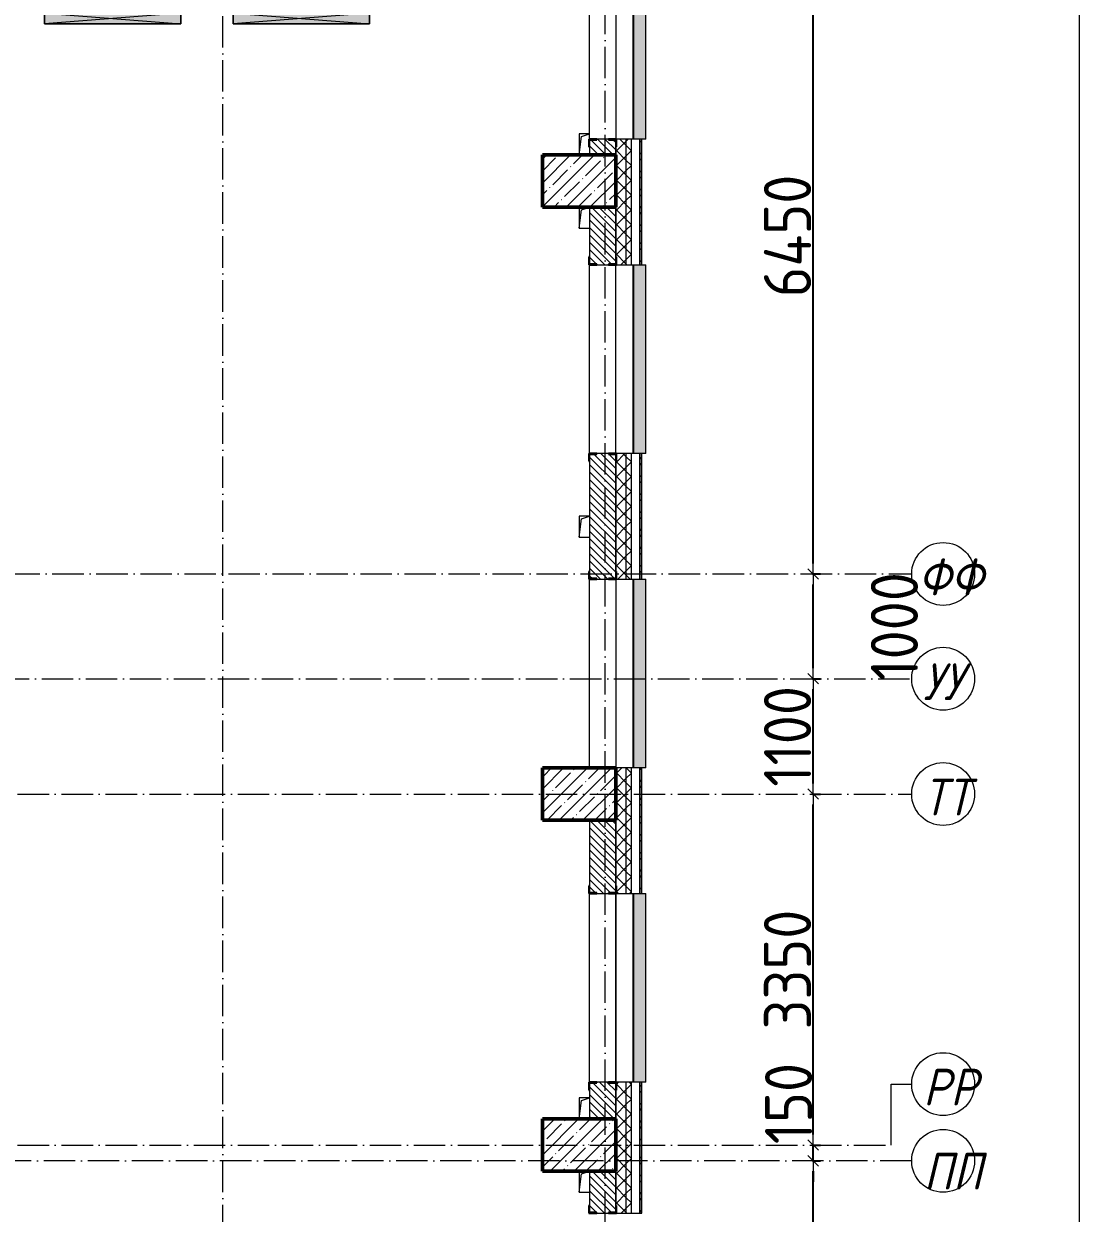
# Model space of a CAD drawing. Header units: millimetres. Extents: x -12989 to 629078, y -109036 to 555275.
# Drawn here: x 138861 to 148933, y 133195 to 144545 of the extents above; entities that cross this region are included whole.
import ezdxf

# ---------------------------------------------------------------- set-up
doc = ezdxf.new("R2010")
doc.units = ezdxf.units.MM
doc.linetypes.add('50_200_ШТРИХ_1Т_ш5_п1_п1_', pattern=[700, 500, -100, 0, -100])
for name, color, linetype, lineweight in [('A-____-____-DIMS', 7, 'Continuous', 9), ('A-DETL-GENF-OTLN', 7, 'Continuous', 9), ('A-GENM-____-MCUT', 7, 'Continuous', 25), ('A-GENM-____-OTLN', 7, 'Continuous', 9), ('A-GENM-____-OTLN-1', 7, 'Continuous', 25), ('A-GLAZ-____-OTLN', 7, 'Continuous', 9), ('A-WALL-____-MCUT', 7, 'Continuous', 13), ('A-WALL-____-MCUT-1', 7, 'Continuous', 9), ('A-WALL-____-OTLN', 7, 'Continuous', 9), ('A-WALL-____-PATT-1', 7, 'Continuous', 9), ('A-WALL-FNSH-MCUT-1', 7, 'Continuous', 9), ('S-COLS-____-MCUT', 7, 'Continuous', 50), ('S-COLS-____-OTLN', 7, 'Continuous', 9), ('S-GRID-____-IDEN', 7, 'Continuous', 9), ('S-GRID-____-OTLN', 7, 'Continuous', 9), ('S-GRID-____-OTLN-1', 7, '50_200_ШТРИХ_1Т_ш5_п1_п1_', 9)]:
    doc.layers.add(name, color=color, linetype=linetype, lineweight=lineweight)
doc.layers.add('A-GLAZ-____-OTLN-1', color=7, linetype='Continuous', lineweight=9, true_color=0xc0c0c0)
doc.styles.add('ISOCPEUR_I_9', font='isocpeui.ttf', dxfattribs={"width": 0.9, "height": 250})
doc.styles.add('СПДС', font='isocpeur.ttf', dxfattribs={"width": 0.9})
doc.dimstyles.new('Размера А3', dxfattribs={"dimtxt": 200, "dimasz": 100, "dimexe": 70, "dimexo": 100, "dimgap": 20, "dimtad": 1, "dimdec": 0, "dimrnd": 10, "dimzin": 0, "dimdsep": 46, "dimtxsty": 'СПДС', "dimblk": 'ARROWHEAD_6', "dimcen": 1, "dimclrd": 256, "dimclre": 256, "dimclrt": 256, "dimazin": 0, "dimtfac": 1, "dimtdec": 0, "dimtmove": 2, "dimatfit": 3, "dimfxl": 1, "dimtolj": 1, "dimtzin": 0, "dimarcsym": 0})
pattern_1 = [(45, (43259.71, 63713.66), (-70.71068, 70.71068), []), (135, (43259.71, 63713.66), (-70.71068, -70.71068), [])]
pattern_2 = [(135, (43259.71, 63713.66), (-35.35534, -35.35534), [])]

# ---------------------------------------------------------------- blocks, each defined once
blk = doc.blocks.new('BSC_Колонна _Прямоугольная - 500х700-V99-АР1_План отверстий 2 этажа в осях 1-64_Ю-ЯЯ')
at = {"layer": 'S-COLS-____-OTLN'}
h = blk.add_hatch(dxfattribs=at)
h.set_pattern_fill('FP_112', color=256, style=0, pattern_type=2)
h.set_pattern_definition([(315, (-70131.04, 100900), (114.04925, 114.04925), []), (315, (-70131.04, 100785.95), (114.04925, 114.04925), [201.613, -40.323, 3.353, -36.97])])
h.paths.add_polyline_path([(-250, 350), (-250, -350), (250, -350), (250, 350), (9, 350)], flags=0)
at = {"layer": 'S-COLS-____-MCUT'}
for p, q in [((250, 350), (-250, 350)), ((-250, 350), (-250, -350)), ((250, -350), (250, 350)), ((-250, -350), (250, -350))]:
    blk.add_line(p, q, dxfattribs=at)
blk = doc.blocks.new('BSC_Колонна _Прямоугольная - 500х700-V100-АР1_План отверстий 2 этажа в осях 1-64_Ю-ЯЯ')
at = {"layer": 'S-COLS-____-OTLN'}
h = blk.add_hatch(dxfattribs=at)
h.set_pattern_fill('FP_113', color=256, style=0, pattern_type=2)
h.set_pattern_definition([(315, (-73481.04, 100900), (114.04925, 114.04925), []), (315, (-73481.04, 100785.95), (114.04925, 114.04925), [201.613, -40.323, 3.353, -36.97])])
h.paths.add_polyline_path([(-250, 168), (-250, -350), (250, -350), (250, 350), (-250, 350)], flags=0)
at = {"layer": 'S-COLS-____-MCUT'}
for p, q in [((250, 350), (-250, 350)), ((-250, 350), (-250, -350)), ((250, -350), (250, 350)), ((-250, -350), (250, -350))]:
    blk.add_line(p, q, dxfattribs=at)
blk = doc.blocks.new('BSC_Колонна _Прямоугольная - 500х700-V102-АР1_План отверстий 2 этажа в осях 1-64_Ю-ЯЯ')
at = {"layer": 'S-COLS-____-OTLN'}
h = blk.add_hatch(dxfattribs=at)
h.set_pattern_fill('FP_115', color=256, style=0, pattern_type=2)
h.set_pattern_definition([(315, (-79331.04, 100900), (114.04925, 114.04925), []), (315, (-79331.04, 100785.95), (114.04925, 114.04925), [201.613, -40.323, 3.353, -36.97])])
h.paths.add_polyline_path([(-250, 350), (-250, -350), (250, -350), (250, 350)], flags=0)
at = {"layer": 'S-COLS-____-MCUT'}
for p, q in [((250, 350), (-250, 350)), ((-250, 350), (-250, -350)), ((250, -350), (250, 350)), ((-250, -350), (250, -350))]:
    blk.add_line(p, q, dxfattribs=at)
blk = doc.blocks.new('Отлив_СКБ - Отлив витража_120_НВФ-31885687-АР1_План отверстий 2 этажа в осях 1-64_Ю-ЯЯ')
at = {"layer": 'A-GLAZ-____-OTLN-1'}
for points in [[(0, 0), (0, -2), (1800, -2), (1800, 0), (1023, 0)], [(0, -83), (0, -120), (1800, -120), (1800, -2), (0, -2), (0, -63)]]:
    blk.add_hatch(color=256, dxfattribs=at).paths.add_polyline_path(points, flags=0)
at = {"layer": 'A-GLAZ-____-OTLN'}
for p, q in [((0, 0), (1800, 0)), ((1800, -2), (0, -2)), ((0, -120), (0, -83)), ((1800, -83), (1800, -120)), ((0, -120), (1800, -120))]:
    blk.add_line(p, q, dxfattribs=at)
blk = doc.blocks.new('Фахверк_СКБ_Уголок - 250_2700-27497298-АР1_План отверстий 2 этажа в осях 1-64_Ю-ЯЯ')
at = {"layer": 'A-GENM-____-MCUT'}
for p, q in [((200, 181), (125, 181)), ((125, 181), (125, 106)), ((131, 106), (131, 175)), ((131, 175), (200, 175)), ((200, 175), (200, 181)), ((125, 106), (131, 106)), ((131, -6), (125, -6)), ((125, -6), (125, -81)), ((125, -81), (200, -81)), ((131, -75), (131, -6)), ((200, -75), (131, -75)), ((200, -81), (200, -75))]:
    blk.add_line(p, q, dxfattribs=at)
blk = doc.blocks.new('Фахверк_СКБ_Уголок - 250_2700_1-27501432-АР1_План отверстий 2 этажа в осях 1-64_Ю-ЯЯ')
at = {"layer": 'A-GENM-____-MCUT'}
for p, q in [((200, 181), (125, 181)), ((125, 181), (125, 106)), ((131, 106), (131, 175)), ((131, 175), (200, 175)), ((200, 175), (200, 181)), ((125, 106), (131, 106)), ((131, -6), (125, -6)), ((125, -6), (125, -81)), ((125, -81), (200, -81)), ((131, -75), (131, -6)), ((200, -75), (131, -75)), ((200, -81), (200, -75))]:
    blk.add_line(p, q, dxfattribs=at)
blk = doc.blocks.new('AR_Отверстие прямоугольное _в плите_ - AR_Отверстие прямоугольное _в плите_-V168-АР1_План отверстий 2 этажа в осях 1-64_Ю-ЯЯ')
at = {"layer": 'A-GENM-____-OTLN'}
for p, q in [((-50, 100), (-50, -100)), ((-50, -100), (-25, 75)), ((-25, 75), (50, 100)), ((-50, -100), (50, -100))]:
    blk.add_line(p, q, dxfattribs=at)
blk = doc.blocks.new('AR_Отверстие прямоугольное _в плите_ - AR_Отверстие прямоугольное _в плите_-V169-АР1_План отверстий 2 этажа в осях 1-64_Ю-ЯЯ')
at = {"layer": 'A-GENM-____-OTLN'}
for p, q in [((50, 100), (-50, 100)), ((-50, 100), (-50, -100)), ((-50, -100), (-25, 75)), ((-25, 75), (50, 100))]:
    blk.add_line(p, q, dxfattribs=at)
blk = doc.blocks.new('AR_Отверстие прямоугольное _в плите_ - AR_Отверстие прямоугольное _в плите_-V172-АР1_План отверстий 2 этажа в осях 1-64_Ю-ЯЯ')
at = {"layer": 'A-GENM-____-OTLN'}
for p, q in [((50, 100), (-50, 100)), ((-50, 100), (-50, -100)), ((-50, -100), (-25, 75)), ((-25, 75), (50, 100)), ((-50, -100), (50, -100))]:
    blk.add_line(p, q, dxfattribs=at)
blk = doc.blocks.new('AR_Отверстие прямоугольное _в стене__БезПР - AR_Отверстие прямоугольное _в стене__БезПР-36824044-АР1_План отверстий 2 этажа в осях 1-64_Ю-ЯЯ')
at = {"layer": 'A-GLAZ-____-OTLN'}
blk.add_hatch(color=256, dxfattribs=at).paths.add_polyline_path([(650, -50), (650, 50), (-650, 50), (-650, -50)], flags=0)
at = {"layer": 'A-DETL-GENF-OTLN'}
for p, q in [((-650, -50), (-650, 50)), ((-650, 50), (650, 50)), ((650, 50), (-650, -50)), ((-650, 50), (650, -50)), ((650, 50), (-650, 50)), ((-650, 50), (-650, -50)), ((650, 50), (650, -50)), ((650, -50), (650, 50)), ((650, -50), (-650, -50)), ((-650, -50), (650, -50))]:
    blk.add_line(p, q, dxfattribs=at)
blk = doc.blocks.new('Ось сетки - Круг_Ø6_00__ISO-2_5_0_9K_-25732049-АР1_План отверстий 2 этажа в осях 1-64_Ю-ЯЯ')
at = {"layer": 'S-GRID-____-IDEN'}
blk.add_circle((0, 0), 3, dxfattribs=at)
blk = doc.blocks.new('ARROWHEAD_6')
at = {"color": 0, "linetype": 'Continuous'}
for p, q in [((0, 0), (-1, 0)), ((-0.5, -0.5), (0.5, 0.5))]:
    blk.add_line(p, q, dxfattribs=at)
blk = doc.blocks.new('*D2803')
at = {"layer": 'A-____-____-DIMS', "lineweight": -2, "transparency": 16777216}
for p, q in [((87537, 528997), (87613, 528997)), ((87543, 526697), (87543, 528897)), ((87537, 526597), (87613, 526597))]:
    blk.add_line(p, q, dxfattribs=at)
at = {"layer": 'Defpoints', "color": 0, "transparency": 16777216}
for p in [(87437, 528997), (87543, 528997), (87437, 526597)]:
    blk.add_point(p, dxfattribs=at)
at = {"layer": 'A-____-____-DIMS', "lineweight": -2, "transparency": 16777216, "xscale": 100, "yscale": 100, "zscale": 100}
for p, rotation in [((87543, 528997), 90), ((87543, 526597), 270)]:
    blk.add_blockref('ARROWHEAD_6', p, dxfattribs=dict(at, rotation=rotation))
at = {"layer": 'A-____-____-DIMS', "transparency": 16777216, "insert": (87298, 527797), "char_height": 450, "width": 2.56, "attachment_point": 5, "rotation": 90, "style": 'СПДС'}
blk.add_mtext('\\A1;2400', dxfattribs=at)
blk = doc.blocks.new('*D2804')
at = {"layer": 'A-____-____-DIMS', "lineweight": -2, "transparency": 16777216}
for p, q in [((87543, 529247), (87543, 529347)), ((87537, 529147), (87613, 529147)), ((87543, 528997), (87543, 529147)), ((87537, 528997), (87613, 528997)), ((87543, 528897), (87543, 528797))]:
    blk.add_line(p, q, dxfattribs=at)
at = {"layer": 'Defpoints', "color": 0, "transparency": 16777216}
for p in [(87437, 529147), (87543, 529147), (87437, 528997)]:
    blk.add_point(p, dxfattribs=at)
at = {"layer": 'A-____-____-DIMS', "lineweight": -2, "transparency": 16777216, "xscale": 100, "yscale": 100, "zscale": 100}
for p, rotation in [((87543, 529147), 270), ((87543, 528997), 90)]:
    blk.add_blockref('ARROWHEAD_6', p, dxfattribs=dict(at, rotation=rotation))
at = {"layer": 'A-____-____-DIMS', "transparency": 16777216, "insert": (87083, 529156), "char_height": 450, "width": 1.68, "attachment_point": 1, "rotation": 90, "line_spacing_factor": 1.149209, "style": 'СПДС'}
blk.add_mtext('\\A1;150', dxfattribs=at)
blk = doc.blocks.new('*D2805')
at = {"layer": 'A-____-____-DIMS', "lineweight": -2, "transparency": 16777216}
for p, q in [((87537, 532497), (87613, 532497)), ((87543, 529247), (87543, 532397)), ((87537, 529147), (87613, 529147))]:
    blk.add_line(p, q, dxfattribs=at)
at = {"layer": 'Defpoints', "color": 0, "transparency": 16777216}
for p in [(87437, 532497), (87543, 532497), (87437, 529147)]:
    blk.add_point(p, dxfattribs=at)
at = {"layer": 'A-____-____-DIMS', "lineweight": -2, "transparency": 16777216, "xscale": 100, "yscale": 100, "zscale": 100}
for p, rotation in [((87543, 532497), 90), ((87543, 529147), 270)]:
    blk.add_blockref('ARROWHEAD_6', p, dxfattribs=dict(at, rotation=rotation))
at = {"layer": 'A-____-____-DIMS', "transparency": 16777216, "insert": (87298, 530822), "char_height": 450, "width": 2.49, "attachment_point": 5, "rotation": 90, "style": 'СПДС'}
blk.add_mtext('\\A1;3350', dxfattribs=at)
blk = doc.blocks.new('*D2806')
at = {"layer": 'A-____-____-DIMS', "lineweight": -2, "transparency": 16777216}
for p, q in [((87537, 533597), (87613, 533597)), ((87543, 532597), (87543, 533497)), ((87537, 532497), (87613, 532497))]:
    blk.add_line(p, q, dxfattribs=at)
at = {"layer": 'Defpoints', "color": 0, "transparency": 16777216}
for p in [(87437, 533597), (87543, 533597), (87437, 532497)]:
    blk.add_point(p, dxfattribs=at)
at = {"layer": 'A-____-____-DIMS', "lineweight": -2, "transparency": 16777216, "xscale": 100, "yscale": 100, "zscale": 100}
for p, rotation in [((87543, 533597), 90), ((87543, 532497), 270)]:
    blk.add_blockref('ARROWHEAD_6', p, dxfattribs=dict(at, rotation=rotation))
at = {"layer": 'A-____-____-DIMS', "transparency": 16777216, "insert": (87298, 533047), "char_height": 450, "width": 2.11, "attachment_point": 5, "rotation": 90, "style": 'СПДС'}
blk.add_mtext('\\A1;1100', dxfattribs=at)
blk = doc.blocks.new('*D2807')
at = {"layer": 'A-____-____-DIMS', "lineweight": -2, "transparency": 16777216}
for p, q in [((87537, 534597), (87613, 534597)), ((87543, 533697), (87543, 534497)), ((87537, 533597), (87613, 533597))]:
    blk.add_line(p, q, dxfattribs=at)
at = {"layer": 'Defpoints', "color": 0, "transparency": 16777216}
for p in [(87437, 534597), (87543, 534597), (87437, 533597)]:
    blk.add_point(p, dxfattribs=at)
at = {"layer": 'A-____-____-DIMS', "lineweight": -2, "transparency": 16777216, "xscale": 100, "yscale": 100, "zscale": 100}
for p, rotation in [((87543, 534597), 90), ((87543, 533597), 270)]:
    blk.add_blockref('ARROWHEAD_6', p, dxfattribs=dict(at, rotation=rotation))
at = {"layer": 'A-____-____-DIMS', "transparency": 16777216, "insert": (88318, 534097), "char_height": 450, "width": 2.3, "attachment_point": 5, "rotation": 90, "style": 'СПДС'}
blk.add_mtext('\\A1;1000', dxfattribs=at)
blk = doc.blocks.new('*D2808')
at = {"layer": 'A-____-____-DIMS', "lineweight": -2, "transparency": 16777216}
for p, q in [((87537, 541047), (87613, 541047)), ((87543, 534697), (87543, 540947)), ((87537, 534597), (87613, 534597))]:
    blk.add_line(p, q, dxfattribs=at)
at = {"layer": 'Defpoints', "color": 0, "transparency": 16777216}
for p in [(87437, 541047), (87543, 541047), (87437, 534597)]:
    blk.add_point(p, dxfattribs=at)
at = {"layer": 'A-____-____-DIMS', "lineweight": -2, "transparency": 16777216, "xscale": 100, "yscale": 100, "zscale": 100}
for p, rotation in [((87543, 541047), 90), ((87543, 534597), 270)]:
    blk.add_blockref('ARROWHEAD_6', p, dxfattribs=dict(at, rotation=rotation))
at = {"layer": 'A-____-____-DIMS', "transparency": 16777216, "insert": (87298, 537822), "char_height": 450, "width": 2.56, "attachment_point": 5, "rotation": 90, "style": 'СПДС'}
blk.add_mtext('\\A1;6450', dxfattribs=at)
blk = doc.blocks.new('2этаж')
at = {"layer": 'S-GRID-____-OTLN-1', "color": 251, "ltscale": 0.6, "true_color": 0x636466}
for p, q in [((81908.3, 508532.6), (81908.3, 549908.8)), ((85558.3, 498997), (85558.3, 549908.8)), ((33650.4, 534597), (88482.7, 534597)), ((18845.8, 533597), (88482.7, 533597)), ((77429.6, 532497), (88482.7, 532497)), ((77429.6, 529147), (88288.5, 529147)), ((88482.7, 528997), (33650.4, 528997))]:
    blk.add_line(p, q, dxfattribs=at)
at = {"layer": 'S-GRID-____-IDEN', "xscale": 99.99999999999993, "yscale": 99.99999999999993, "zscale": 99.99999999999993}
for p, rotation in [((88782.7, 534597), 269.9999999999995), ((88782.7, 533597), 269.9999999999995), ((88782.7, 532497), 269.9999999999995), ((88782.7, 529728.8), 269.9999999999995), ((88782.7, 528997), 89.9999999999998)]:
    blk.add_blockref('Ось сетки - Круг_Ø6_00__ISO-2_5_0_9K_-25732049-АР1_План отверстий 2 этажа в осях 1-64_Ю-ЯЯ', p, dxfattribs=dict(at, rotation=rotation))
at = {"layer": 'S-GRID-____-IDEN', "char_height": 350, "attachment_point": 1, "style": 'ISOCPEUR_I_9'}
for s, insert, width in [('ФФ', (88544.8, 534743.6), 562.785), ('УУ', (88592.5, 533743.6), 447.342), ('ТТ', (88592.5, 532643.6), 447.342), ('РР', (88592.5, 529875.4), 447.342), ('ПП', (88597.7, 529073.1), 447.342)]:
    blk.add_mtext(s, dxfattribs=dict(at, insert=insert, width=width))
at = {"layer": 'A-____-____-DIMS'}
for base, p1, p2, picture, middle in [((87542.6, 541047), (87436.5, 534597), (87436.5, 541047), '*D2808', (87297.6, 537822)), ((87542.6, 534597), (87436.5, 533597), (87436.5, 534597), '*D2807', (88317.6, 534097)), ((87542.6, 533597), (87436.5, 532497), (87436.5, 533597), '*D2806', (87297.6, 533047)), ((87542.6, 532497), (87436.5, 529147), (87436.5, 532497), '*D2805', (87297.6, 530822)), ((87542.6, 528997), (87436.5, 526597), (87436.5, 528997), '*D2803', (87297.6, 527797))]:
    dim = blk.add_linear_dim(base=base, p1=p1, p2=p2, angle=90, dimstyle='Размера А3', override={"dimtxt": 450}, dxfattribs=at)
    dim.commit()
    dim.dimension.update_dxf_attribs({"geometry": picture, "text_midpoint": middle})
dim = blk.add_linear_dim(base=(87542.6, 529147), p1=(87436.5, 528997), p2=(87436.5, 529147), angle=90, dimstyle='Размера А3', override={"dimtxt": 450}, dxfattribs=at)
dim.commit()
dim.dimension.update_dxf_attribs({"geometry": '*D2804', "text_midpoint": (87382.6, 529500.7), "dimtype": 160, "text_rotation": 90})

msp = doc.modelspace()

# ---------------------------------------------------------------- hatches: boundary and pattern name
at = {"layer": 'A-WALL-____-PATT-1'}
h = msp.add_hatch(dxfattribs=at)
h.set_pattern_fill('FP_3', color=256, style=0, pattern_type=2)
h.set_pattern_definition([(45, (43259.71, 63713.66), (-85.53659, 85.53659), []), (45, (43316.74, 63713.66), (-85.53659, 85.53659), [])])
h.paths.add_polyline_path([(144759.7115, 133194.7006), (144759.7115, 134444.7006), (144739.7115, 134444.7006), (144739.7115, 133194.7006)], flags=0)
h.paths.add_polyline_path([(144739.7115, 136244.7006), (144759.7115, 136244.7006), (144759.7115, 137444.7006), (144739.7115, 137444.7006), (144739.7115, 137082.374)], flags=0)
h.paths.add_polyline_path([(144759.7115, 139244.7006), (144759.7115, 140444.7006), (144739.7115, 140444.7006), (144739.7115, 139244.7006)], flags=0)
h.paths.add_polyline_path([(144759.7115, 142244.7006), (144759.7115, 143444.7006), (144739.7115, 143444.7006), (144739.7115, 142244.7006)], flags=0)
h.paths.add_polyline_path([(144759.7115, 145244.7006), (144759.7115, 149624.7006), (144739.7115, 149624.7006), (144739.7115, 145244.7006)], flags=0)
h = msp.add_hatch(dxfattribs=at)
h.set_pattern_fill('FP_1', color=256, style=0, pattern_type=2)
h.set_pattern_definition(pattern_1)
h.paths.add_polyline_path([(144659.7115, 110529.7006), (144659.7115, 110794.7006), (144609.7115, 110794.7006), (144609.7115, 110529.7006)], flags=0)
h.paths.add_polyline_path([(144609.7115, 111794.7006), (144659.7115, 111794.7006), (144659.7115, 119494.7006), (144609.7115, 119494.7006), (144609.7115, 114480.6011)], flags=0)
h.paths.add_polyline_path([(144609.7115, 133194.7006), (144659.7115, 133194.7006), (144659.7115, 134444.7006), (144609.7115, 134444.7006), (144609.7115, 133853.5493)], flags=0)
h.paths.add_polyline_path([(144609.7115, 136244.7006), (144659.7115, 136244.7006), (144659.7115, 137444.7006), (144609.7115, 137444.7006), (144609.7115, 137082.374)], flags=0)
h.paths.add_polyline_path([(144659.7115, 139244.7006), (144659.7115, 140444.7006), (144609.7115, 140444.7006), (144609.7115, 139244.7006)], flags=0)
h.paths.add_polyline_path([(144659.7115, 142244.7006), (144659.7115, 143444.7006), (144609.7115, 143444.7006), (144609.7115, 142244.7006)], flags=0)
h.paths.add_polyline_path([(144659.7115, 145244.7006), (144659.7115, 149494.7006), (144609.7115, 149494.7006), (144609.7115, 145244.7006)], flags=0)
h = msp.add_hatch(dxfattribs=at)
h.set_pattern_fill('FP_1', color=256, style=0, pattern_type=2)
h.set_pattern_definition(pattern_1)
h.paths.add_polyline_path([(144509.7115, 110529.7006), (144609.7115, 110529.7006), (144609.7115, 110794.7006), (144509.7115, 110794.7006)], flags=0)
h.paths.add_polyline_path([(144609.7115, 111794.7006), (144609.7115, 119494.7006), (144515.7115, 119494.7006), (144515.7115, 119419.7006), (144509.7115, 119419.7006), (144509.7115, 111794.7006)], flags=0)
h.paths.add_polyline_path([(144609.7115, 133194.7006), (144609.7115, 134444.7006), (144515.7115, 134444.7006), (144515.7115, 134369.7006), (144509.7115, 134369.7006), (144509.7115, 133269.7006), (144515.7115, 133269.7006), (144515.7115, 133194.7006)], flags=0)
h.paths.add_polyline_path([(144515.7115, 136244.7006), (144609.7115, 136244.7006), (144609.7115, 137444.7006), (144509.7115, 137444.7006), (144509.7115, 136319.7006), (144515.7115, 136319.7006), (144515.7115, 136250.7006)], flags=0)
h.paths.add_polyline_path([(144515.7115, 139244.7006), (144609.7115, 139244.7006), (144609.7115, 140444.7006), (144515.7115, 140444.7006), (144515.7115, 140369.7006), (144509.7115, 140369.7006), (144509.7115, 139319.7006), (144515.7115, 139319.7006), (144515.7115, 139250.7006)], flags=0)
h.paths.add_polyline_path([(144515.7115, 142244.7006), (144609.7115, 142244.7006), (144609.7115, 143444.7006), (144515.7115, 143444.7006), (144515.7115, 143369.7006), (144509.7115, 143369.7006), (144509.7115, 142319.7006), (144515.7115, 142319.7006), (144515.7115, 142250.7006)], flags=0)
h.paths.add_polyline_path([(144609.7115, 145244.7006), (144609.7115, 149394.7006), (144509.7115, 149394.7006), (144509.7115, 145244.7006)], flags=0)
h = msp.add_hatch(dxfattribs=at)
h.set_pattern_fill('FP_6', color=256, style=0, pattern_type=2)
h.set_pattern_definition(pattern_2)
h.paths.add_polyline_path([(144433.9436, 143294.7006), (144509.7115, 143294.7006), (144509.7115, 143438.7006), (144440.7115, 143438.7006), (144440.7115, 143444.7006), (144328.7115, 143444.7006), (144328.7115, 143438.7006), (144259.7115, 143438.7006), (144259.7115, 143294.7006)], flags=0)
h = msp.add_hatch(dxfattribs=at)
h.set_pattern_fill('FP_6', color=256, style=0, pattern_type=2)
h.set_pattern_definition(pattern_2)
h.paths.add_polyline_path([(144440.7115, 139244.7006), (144440.7115, 139250.7006), (144509.7115, 139250.7006), (144509.7115, 140438.7006), (144440.7115, 140438.7006), (144440.7115, 140444.7006), (144328.7115, 140444.7006), (144328.7115, 140438.7006), (144259.7115, 140438.7006), (144259.7115, 139250.7006), (144328.7115, 139250.7006), (144328.7115, 139244.7006)], flags=0)
h.paths.add_polyline_path([(144440.7115, 142244.7006), (144440.7115, 142250.7006), (144509.7115, 142250.7006), (144509.7115, 142794.3531), (144259.7115, 142794.3531), (144259.7115, 142250.7006), (144328.7115, 142250.7006), (144328.7115, 142244.7006)], flags=0)
h = msp.add_hatch(dxfattribs=at)
h.set_pattern_fill('FP_6', color=256, style=0, pattern_type=2)
h.set_pattern_definition(pattern_2)
h.paths.add_polyline_path([(144259.7115, 134094.7006), (144509.7115, 134094.7006), (144509.7115, 134438.7006), (144440.7115, 134438.7006), (144440.7115, 134444.7006), (144328.7115, 134444.7006), (144328.7115, 134438.7006), (144259.7115, 134438.7006), (144259.7115, 134369.7006)], flags=0)
h.paths.add_polyline_path([(144440.7115, 136244.7006), (144440.7115, 136250.7006), (144509.7115, 136250.7006), (144509.7115, 136944.7006), (144259.7115, 136944.7006), (144259.7115, 136250.7006), (144328.7115, 136250.7006), (144328.7115, 136244.7006)], flags=0)
h = msp.add_hatch(dxfattribs=at)
h.set_pattern_fill('FP_6', color=256, style=0, pattern_type=2)
h.set_pattern_definition(pattern_2)
h.paths.add_polyline_path([(144440.7115, 133194.7006), (144440.7115, 133200.7006), (144509.7115, 133200.7006), (144509.7115, 133594.7006), (144259.7115, 133594.7006), (144259.7115, 133200.7006), (144328.7115, 133200.7006), (144328.7115, 133194.7006)], flags=0)

# ---------------------------------------------------------------- linework, layer by layer
at = {"color": 1, "lineweight": 0}
msp.add_lwpolyline([(35696.9246, 156516.3825), (148932.9246, 156516.3825), (148932.9246, 57688.3825), (35696.9246, 57688.3825)], close=True, dxfattribs=at)
at = {"layer": 'A-WALL-____-MCUT'}
for p, q in [((144259.7115, 143369.7006), (144259.7115, 143294.7006)), ((144440.7115, 143444.7006), (144328.7115, 143444.7006)), ((144739.7115, 143444.7006), (144515.7115, 143444.7006)), ((144739.7115, 142244.7006), (144739.7115, 143444.7006)), ((144509.7115, 142794.3531), (144259.7115, 142794.3531)), ((144259.7115, 142794.3531), (144259.7115, 142319.7006)), ((144328.7115, 142244.7006), (144440.7115, 142244.7006)), ((144515.7115, 142244.7006), (144739.7115, 142244.7006)), ((144440.7115, 140444.7006), (144328.7115, 140444.7006)), ((144739.7115, 140444.7006), (144515.7115, 140444.7006)), ((144739.7115, 139244.7006), (144739.7115, 140444.7006)), ((144259.7115, 140369.7006), (144259.7115, 139319.7006)), ((144328.7115, 139244.7006), (144440.7115, 139244.7006)), ((144515.7115, 139244.7006), (144739.7115, 139244.7006)), ((144739.7115, 137444.7006), (144509.7115, 137444.7006)), ((144739.7115, 136244.7006), (144739.7115, 137444.7006)), ((144259.7115, 136944.7006), (144259.7115, 136319.7006)), ((144328.7115, 136244.7006), (144440.7115, 136244.7006)), ((144515.7115, 136244.7006), (144739.7115, 136244.7006)), ((144440.7115, 134444.7006), (144328.7115, 134444.7006)), ((144739.7115, 134444.7006), (144515.7115, 134444.7006)), ((144739.7115, 133194.7006), (144739.7115, 134444.7006)), ((144259.7115, 134369.7006), (144259.7115, 134094.7006)), ((144259.7115, 133594.7006), (144259.7115, 133269.7006)), ((144328.7115, 133194.7006), (144440.7115, 133194.7006)), ((144515.7115, 133194.7006), (144739.7115, 133194.7006))]:
    msp.add_line(p, q, dxfattribs=at)
at = {"layer": 'A-WALL-____-MCUT-1'}
for p, q in [((144509.7115, 143369.7006), (144509.7115, 143294.7006)), ((144509.7115, 143294.7006), (144509.7115, 143369.7006)), ((144609.7115, 142244.7006), (144609.7115, 143444.7006)), ((144659.7115, 142244.7006), (144659.7115, 143444.7006)), ((144509.7115, 142794.3531), (144509.7115, 142319.7006)), ((144509.7115, 142319.7006), (144509.7115, 142794.3531)), ((144609.7115, 139244.7006), (144609.7115, 140444.7006)), ((144659.7115, 139244.7006), (144659.7115, 140444.7006)), ((144509.7115, 140369.7006), (144509.7115, 139319.7006)), ((144509.7115, 139319.7006), (144509.7115, 140369.7006)), ((144609.7115, 136244.7006), (144609.7115, 137444.7006)), ((144659.7115, 136244.7006), (144659.7115, 137444.7006)), ((144509.7115, 136944.7006), (144509.7115, 136319.7006)), ((144509.7115, 136319.7006), (144509.7115, 136944.7006)), ((144609.7115, 133194.7006), (144609.7115, 134444.7006)), ((144659.7115, 133194.7006), (144659.7115, 134444.7006)), ((144509.7115, 134369.7006), (144509.7115, 134094.7006)), ((144509.7115, 134094.7006), (144509.7115, 134369.7006)), ((144509.7115, 133594.7006), (144509.7115, 133269.7006)), ((144509.7115, 133269.7006), (144509.7115, 133594.7006))]:
    msp.add_line(p, q, dxfattribs=at)
at = {"layer": 'A-WALL-____-OTLN'}
for p, q in [((144259.7115, 143444.7006), (144259.7115, 145244.7006)), ((144509.7115, 145244.7006), (144509.7115, 143444.7006)), ((144259.7115, 142794.3531), (144259.7115, 142794.7006)), ((144259.7115, 140444.7006), (144259.7115, 142244.7006)), ((144509.7115, 140444.7006), (144509.7115, 142244.7006)), ((144259.7115, 137444.7006), (144259.7115, 139244.7006)), ((144509.7115, 139244.7006), (144509.7115, 137444.7006)), ((144259.7115, 134444.7006), (144259.7115, 136244.7006)), ((144509.7115, 134444.7006), (144509.7115, 136244.7006)), ((144509.7115, 136244.7006), (144509.7115, 134444.7006))]:
    msp.add_line(p, q, dxfattribs=at)
at = {"layer": 'A-WALL-FNSH-MCUT-1'}
for p, q in [((144759.7115, 143444.7006), (144739.7115, 143444.7006)), ((144739.7115, 143444.7006), (144739.7115, 142244.7006)), ((144759.7115, 142244.7006), (144759.7115, 143444.7006)), ((144739.7115, 142244.7006), (144759.7115, 142244.7006)), ((144759.7115, 140444.7006), (144739.7115, 140444.7006)), ((144739.7115, 140444.7006), (144739.7115, 139244.7006)), ((144759.7115, 139244.7006), (144759.7115, 140444.7006)), ((144739.7115, 139244.7006), (144759.7115, 139244.7006)), ((144759.7115, 137444.7006), (144739.7115, 137444.7006)), ((144739.7115, 137444.7006), (144739.7115, 136244.7006)), ((144759.7115, 136244.7006), (144759.7115, 137444.7006)), ((144739.7115, 136244.7006), (144759.7115, 136244.7006)), ((144759.7115, 134444.7006), (144739.7115, 134444.7006)), ((144739.7115, 134444.7006), (144739.7115, 133194.7006)), ((144759.7115, 133194.7006), (144759.7115, 134444.7006)), ((144739.7115, 133194.7006), (144759.7115, 133194.7006))]:
    msp.add_line(p, q, dxfattribs=at)
at = {"layer": 'S-GRID-____-OTLN'}
for p, q in [((147139.8817, 134426.5096), (147334.1181, 134426.5096)), ((147139.8817, 133844.7006), (147139.8817, 134426.5096))]:
    msp.add_line(p, q, dxfattribs=at)

# ---------------------------------------------------------------- block references
msp.add_blockref('2этаж', (58851.3748, -395302.2823))
at = {"layer": 'A-GENM-____-OTLN'}
for name, p in [('AR_Отверстие прямоугольное _в плите_ - AR_Отверстие прямоугольное _в плите_-V169-АР1_План отверстий 2 этажа в осях 1-64_Ю-ЯЯ', (144209.7115, 143394.7006)), ('AR_Отверстие прямоугольное _в плите_ - AR_Отверстие прямоугольное _в плите_-V168-АР1_План отверстий 2 этажа в осях 1-64_Ю-ЯЯ', (144209.7115, 142694.7006)), ('AR_Отверстие прямоугольное _в плите_ - AR_Отверстие прямоугольное _в плите_-V172-АР1_План отверстий 2 этажа в осях 1-64_Ю-ЯЯ', (144209.7115, 139744.7006)), ('AR_Отверстие прямоугольное _в плите_ - AR_Отверстие прямоугольное _в плите_-V169-АР1_План отверстий 2 этажа в осях 1-64_Ю-ЯЯ', (144209.7115, 134194.7006)), ('AR_Отверстие прямоугольное _в плите_ - AR_Отверстие прямоугольное _в плите_-V168-АР1_План отверстий 2 этажа в осях 1-64_Ю-ЯЯ', (144209.7115, 133494.7006))]:
    msp.add_blockref(name, p, dxfattribs=at)
at = {"layer": 'A-GENM-____-OTLN-1'}
for name, p, rotation in [('Фахверк_СКБ_Уголок - 250_2700_1-27501432-АР1_План отверстий 2 этажа в осях 1-64_Ю-ЯЯ', (144334.7115, 143569.7006), 269.9999999999999), ('Фахверк_СКБ_Уголок - 250_2700-27497298-АР1_План отверстий 2 этажа в осях 1-64_Ю-ЯЯ', (144434.7115, 142119.7006), 89.99999999999993), ('Фахверк_СКБ_Уголок - 250_2700-27497298-АР1_План отверстий 2 этажа в осях 1-64_Ю-ЯЯ', (144334.7115, 140569.7006), 269.9999999999999), ('Фахверк_СКБ_Уголок - 250_2700-27497298-АР1_План отверстий 2 этажа в осях 1-64_Ю-ЯЯ', (144434.7115, 139119.7006), 89.99999999999994), ('Фахверк_СКБ_Уголок - 250_2700-27497298-АР1_План отверстий 2 этажа в осях 1-64_Ю-ЯЯ', (144434.7115, 136119.7006), 89.99999999999994), ('Фахверк_СКБ_Уголок - 250_2700-27497298-АР1_План отверстий 2 этажа в осях 1-64_Ю-ЯЯ', (144334.7115, 134569.7006), 269.9999999999999), ('Фахверк_СКБ_Уголок - 250_2700-27497298-АР1_План отверстий 2 этажа в осях 1-64_Ю-ЯЯ', (144434.7115, 133069.7006), 89.99999999999993)]:
    msp.add_blockref(name, p, dxfattribs=dict(at, rotation=rotation))
at = {"layer": 'A-GLAZ-____-OTLN', "rotation": 90}
for p in [(144676.7115, 143444.7006), (144676.7115, 140444.7006), (144676.7115, 137444.7006), (144676.7115, 134444.7006)]:
    msp.add_blockref('Отлив_СКБ - Отлив витража_120_НВФ-31885687-АР1_План отверстий 2 этажа в осях 1-64_Ю-ЯЯ', p, dxfattribs=at)
at = {"layer": 'A-GLAZ-____-OTLN'}
for p in [(139709.7115, 144594.7006), (141509.7115, 144594.7006)]:
    msp.add_blockref('AR_Отверстие прямоугольное _в стене__БезПР - AR_Отверстие прямоугольное _в стене__БезПР-36824044-АР1_План отверстий 2 этажа в осях 1-64_Ю-ЯЯ', p, dxfattribs=at)
at = {"layer": 'S-COLS-____-OTLN', "rotation": 89.9999999999999}
for name, p in [('BSC_Колонна _Прямоугольная - 500х700-V102-АР1_План отверстий 2 этажа в осях 1-64_Ю-ЯЯ', (144159.7115, 143044.7006)), ('BSC_Колонна _Прямоугольная - 500х700-V100-АР1_План отверстий 2 этажа в осях 1-64_Ю-ЯЯ', (144159.7115, 137194.7006)), ('BSC_Колонна _Прямоугольная - 500х700-V99-АР1_План отверстий 2 этажа в осях 1-64_Ю-ЯЯ', (144159.7115, 133844.7006))]:
    msp.add_blockref(name, p, dxfattribs=at)

doc.saveas('drawing.dxf')
